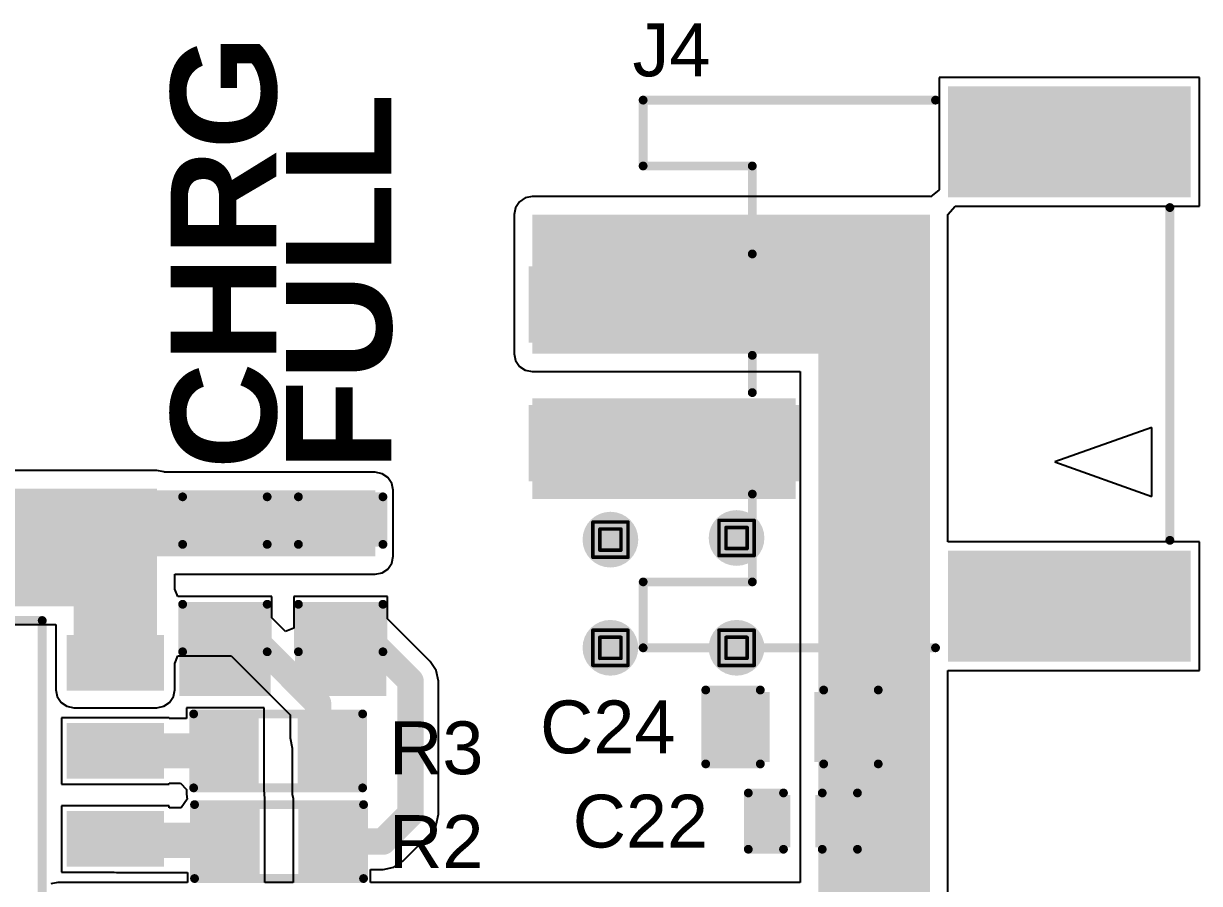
# Model space of a CAD drawing. Header units: inches. Extents: x -6 to 198, y 0 to 119.
# Drawn here: x 38.29 to 55.26, y 41.1 to 53.51 of the extents above; entities that cross this region are included whole.
import ezdxf

# ---------------------------------------------------------------- set-up
doc = ezdxf.new("R2010")
doc.units = ezdxf.units.IN
for name, color, linetype in [('Bottom Layer', 5, 'Continuous'), ('Bottom Solder', 6, 'Continuous'), ('Drill Drawing', 1, 'Continuous'), ('Top Layer', 1, 'Continuous'), ('Top Overlay', 2, 'Continuous'), ('Top Paste', 8, 'Continuous'), ('Top Solder', 216, 'Continuous'), ('Via Holes', 16, 'Continuous')]:
    doc.layers.add(name, color=color, linetype=linetype)
doc.styles.add('Arial', font='', dxfattribs={"height": 0.2})
doc.styles.add('Arial_Bold', font='', dxfattribs={"height": 0.2})
doc.styles.get('Arial').set_extended_font_data('Arial')
doc.styles.get('Arial_Bold').set_extended_font_data('Arial', bold=True)

# ---------------------------------------------------------------- blocks, each defined once
blk = doc.blocks.new('R___0603_1')
at = {"layer": 'Top Layer'}
for points in [[(-0.381, 0.4445), (-0.381, -0.4445), (-1.143, -0.4445), (-1.143, 0.4445)], [(1.143, 0.4445), (1.143, -0.4445), (0.381, -0.4445), (0.381, 0.4445)]]:
    blk.add_hatch(color=1, dxfattribs=at).paths.add_polyline_path(points)
at = {"layer": 'Top Paste'}
for points in [[(-0.381, 0.4445), (-0.381, -0.4445), (-1.143, -0.4445), (-1.143, 0.4445)], [(1.143, 0.4445), (1.143, -0.4445), (0.381, -0.4445), (0.381, 0.4445)]]:
    blk.add_hatch(color=8, dxfattribs=at).paths.add_polyline_path(points)
at = {"layer": 'Top Solder'}
for points in [[(-0.2794, 0.5461), (-0.2794, -0.5461), (-1.2446, -0.5461), (-1.2446, 0.5461)], [(1.2446, 0.5461), (1.2446, -0.5461), (0.2794, -0.5461), (0.2794, 0.5461)]]:
    blk.add_hatch(color=216, dxfattribs=at).paths.add_polyline_path(points)
at = {"layer": 'Top Overlay'}
for points in [[(-1.2192, 0.5334, 0.127, 0.127, 0), (-1.2192, -0.5334, 0.127, 0.127, 0)], [(1.2192, 0.5334, 0.127, 0.127, 0), (-1.2192, 0.5334, 0.127, 0.127, 0)], [(1.2192, 0.5334, 0.127, 0.127, 0), (1.2192, -0.5334, 0.127, 0.127, 0)], [(1.2192, -0.5334, 0.127, 0.127, 0), (-1.2192, -0.5334, 0.127, 0.127, 0)]]:
    blk.add_lwpolyline(points, format="xyseb", dxfattribs=at)
for points in [[(-1.25095, 0.5334, 0.0635, 0.0635, 1), (-1.18745, 0.5334, 0.0635, 0.0635, 1)], [(-1.25095, 0.5334, 0.0635, 0.0635, 1), (-1.18745, 0.5334, 0.0635, 0.0635, 1)], [(1.18745, 0.5334, 0.0635, 0.0635, 1), (1.25095, 0.5334, 0.0635, 0.0635, 1)], [(1.18745, 0.5334, 0.0635, 0.0635, 1), (1.25095, 0.5334, 0.0635, 0.0635, 1)], [(-1.25095, -0.5334, 0.0635, 0.0635, 1), (-1.18745, -0.5334, 0.0635, 0.0635, 1)], [(-1.25095, -0.5334, 0.0635, 0.0635, 1), (-1.18745, -0.5334, 0.0635, 0.0635, 1)], [(1.18745, -0.5334, 0.0635, 0.0635, 1), (1.25095, -0.5334, 0.0635, 0.0635, 1)], [(1.18745, -0.5334, 0.0635, 0.0635, 1), (1.25095, -0.5334, 0.0635, 0.0635, 1)]]:
    blk.add_lwpolyline(points, format="xyseb", close=True, dxfattribs=at)
blk = doc.blocks.new('R___0603_2')
at = {"layer": 'Top Layer'}
for points in [[(-0.381, 0.4445), (-0.381, -0.4445), (-1.143, -0.4445), (-1.143, 0.4445)], [(1.143, 0.4445), (1.143, -0.4445), (0.381, -0.4445), (0.381, 0.4445)]]:
    blk.add_hatch(color=1, dxfattribs=at).paths.add_polyline_path(points)
at = {"layer": 'Top Paste'}
for points in [[(-0.381, 0.4445), (-0.381, -0.4445), (-1.143, -0.4445), (-1.143, 0.4445)], [(1.143, 0.4445), (1.143, -0.4445), (0.381, -0.4445), (0.381, 0.4445)]]:
    blk.add_hatch(color=8, dxfattribs=at).paths.add_polyline_path(points)
at = {"layer": 'Top Solder'}
for points in [[(-0.2794, 0.5461), (-0.2794, -0.5461), (-1.2446, -0.5461), (-1.2446, 0.5461)], [(1.2446, 0.5461), (1.2446, -0.5461), (0.2794, -0.5461), (0.2794, 0.5461)]]:
    blk.add_hatch(color=216, dxfattribs=at).paths.add_polyline_path(points)
at = {"layer": 'Top Overlay'}
for points in [[(-1.2192, 0.5334, 0.127, 0.127, 0), (-1.2192, -0.5334, 0.127, 0.127, 0)], [(1.2192, 0.5334, 0.127, 0.127, 0), (-1.2192, 0.5334, 0.127, 0.127, 0)], [(1.2192, 0.5334, 0.127, 0.127, 0), (1.2192, -0.5334, 0.127, 0.127, 0)], [(1.2192, -0.5334, 0.127, 0.127, 0), (-1.2192, -0.5334, 0.127, 0.127, 0)]]:
    blk.add_lwpolyline(points, format="xyseb", dxfattribs=at)
for points in [[(-1.25095, 0.5334, 0.0635, 0.0635, 1), (-1.18745, 0.5334, 0.0635, 0.0635, 1)], [(-1.25095, 0.5334, 0.0635, 0.0635, 1), (-1.18745, 0.5334, 0.0635, 0.0635, 1)], [(1.18745, 0.5334, 0.0635, 0.0635, 1), (1.25095, 0.5334, 0.0635, 0.0635, 1)], [(1.18745, 0.5334, 0.0635, 0.0635, 1), (1.25095, 0.5334, 0.0635, 0.0635, 1)], [(-1.25095, -0.5334, 0.0635, 0.0635, 1), (-1.18745, -0.5334, 0.0635, 0.0635, 1)], [(-1.25095, -0.5334, 0.0635, 0.0635, 1), (-1.18745, -0.5334, 0.0635, 0.0635, 1)], [(1.18745, -0.5334, 0.0635, 0.0635, 1), (1.25095, -0.5334, 0.0635, 0.0635, 1)], [(1.18745, -0.5334, 0.0635, 0.0635, 1), (1.25095, -0.5334, 0.0635, 0.0635, 1)]]:
    blk.add_lwpolyline(points, format="xyseb", close=True, dxfattribs=at)
blk = doc.blocks.new('C___0603_19')
at = {"layer": 'Top Layer'}
for points in [[(-0.381, 0.445), (-0.381, -0.445), (-1.143, -0.445), (-1.143, 0.445)], [(1.143, 0.445), (1.143, -0.445), (0.381, -0.445), (0.381, 0.445)]]:
    blk.add_hatch(color=1, dxfattribs=at).paths.add_polyline_path(points)
at = {"layer": 'Top Paste'}
for points in [[(-0.381, 0.445), (-0.381, -0.445), (-1.143, -0.445), (-1.143, 0.445)], [(1.143, 0.445), (1.143, -0.445), (0.381, -0.445), (0.381, 0.445)]]:
    blk.add_hatch(color=8, dxfattribs=at).paths.add_polyline_path(points)
at = {"layer": 'Top Solder'}
for points in [[(-0.321, 0.504), (-0.321, -0.504), (-1.203, -0.504), (-1.203, 0.504)], [(1.203, 0.504), (1.203, -0.504), (0.321, -0.504), (0.321, 0.504)]]:
    blk.add_hatch(color=216, dxfattribs=at).paths.add_polyline_path(points)
at = {"layer": 'Top Overlay'}
for points in [[(-1.245, 0.533, 0.127, 0.127, 0), (-0.457, 0.533, 0.127, 0.127, 0)], [(-1.245, -0.533, 0.127, 0.127, 0), (-1.245, 0.533, 0.127, 0.127, 0)], [(0.457, 0.533, 0.127, 0.127, 0), (1.245, 0.533, 0.127, 0.127, 0)], [(1.245, -0.533, 0.127, 0.127, 0), (1.245, 0.533, 0.127, 0.127, 0)], [(-1.245, -0.533, 0.127, 0.127, 0), (-0.457, -0.533, 0.127, 0.127, 0)], [(0.457, -0.533, 0.127, 0.127, 0), (1.245, -0.533, 0.127, 0.127, 0)]]:
    blk.add_lwpolyline(points, format="xyseb", dxfattribs=at)
for points in [[(-1.276, 0.533, 0.0635, 0.0635, 1), (-1.213, 0.533, 0.0635, 0.0635, 1)], [(-1.276, 0.533, 0.0635, 0.0635, 1), (-1.213, 0.533, 0.0635, 0.0635, 1)], [(-0.489, 0.533, 0.0635, 0.0635, 1), (-0.425, 0.533, 0.0635, 0.0635, 1)], [(0.425, 0.533, 0.0635, 0.0635, 1), (0.489, 0.533, 0.0635, 0.0635, 1)], [(1.213, 0.533, 0.0635, 0.0635, 1), (1.276, 0.533, 0.0635, 0.0635, 1)], [(1.213, 0.533, 0.0635, 0.0635, 1), (1.276, 0.533, 0.0635, 0.0635, 1)], [(-1.276, -0.533, 0.0635, 0.0635, 1), (-1.213, -0.533, 0.0635, 0.0635, 1)], [(-1.276, -0.533, 0.0635, 0.0635, 1), (-1.213, -0.533, 0.0635, 0.0635, 1)], [(-0.489, -0.533, 0.0635, 0.0635, 1), (-0.425, -0.533, 0.0635, 0.0635, 1)], [(0.425, -0.533, 0.0635, 0.0635, 1), (0.489, -0.533, 0.0635, 0.0635, 1)], [(1.213, -0.533, 0.0635, 0.0635, 1), (1.276, -0.533, 0.0635, 0.0635, 1)], [(1.213, -0.533, 0.0635, 0.0635, 1), (1.276, -0.533, 0.0635, 0.0635, 1)]]:
    blk.add_lwpolyline(points, format="xyseb", close=True, dxfattribs=at)
blk = doc.blocks.new('ESOP_8_32')
at = {"layer": 'Top Layer'}
for points in [[(-3.509, 2.205), (-2.309, 2.205), (-2.309, 1.605), (-3.509, 1.605)], [(2.309, 2.205), (3.509, 2.205), (3.509, 1.605), (2.309, 1.605)], [(-1.2, 1.65), (1.2, 1.65), (1.2, -1.65), (-1.2, -1.65)], [(-3.509, 0.935), (-2.309, 0.935), (-2.309, 0.335), (-3.509, 0.335)], [(2.309, 0.935), (3.509, 0.935), (3.509, 0.335), (2.309, 0.335)], [(-3.509, -0.335), (-2.309, -0.335), (-2.309, -0.935), (-3.509, -0.935)], [(2.309, -0.335), (3.509, -0.335), (3.509, -0.935), (2.309, -0.935)], [(-3.509, -1.605), (-2.309, -1.605), (-2.309, -2.205), (-3.509, -2.205)], [(2.309, -1.605), (3.509, -1.605), (3.509, -2.205), (2.309, -2.205)]]:
    blk.add_hatch(color=1, dxfattribs=at).paths.add_polyline_path(points)
at = {"layer": 'Top Paste'}
for points in [[(-3.509, 2.205), (-2.309, 2.205), (-2.309, 1.605), (-3.509, 1.605)], [(2.309, 2.205), (3.509, 2.205), (3.509, 1.605), (2.309, 1.605)], [(-1.2, 1.65), (1.2, 1.65), (1.2, -1.65), (-1.2, -1.65)], [(-3.509, 0.935), (-2.309, 0.935), (-2.309, 0.335), (-3.509, 0.335)], [(2.309, 0.935), (3.509, 0.935), (3.509, 0.335), (2.309, 0.335)], [(-3.509, -0.335), (-2.309, -0.335), (-2.309, -0.935), (-3.509, -0.935)], [(2.309, -0.335), (3.509, -0.335), (3.509, -0.935), (2.309, -0.935)], [(-3.509, -1.605), (-2.309, -1.605), (-2.309, -2.205), (-3.509, -2.205)], [(2.309, -1.605), (3.509, -1.605), (3.509, -2.205), (2.309, -2.205)]]:
    blk.add_hatch(color=8, dxfattribs=at).paths.add_polyline_path(points)
at = {"layer": 'Top Solder'}
for points in [[(-3.61, 2.307), (-2.207, 2.307), (-2.207, 1.503), (-3.61, 1.503)], [(2.207, 2.307), (3.61, 2.307), (3.61, 1.503), (2.207, 1.503)], [(-1.302, 1.752), (1.302, 1.752), (1.302, -1.752), (-1.302, -1.752)], [(-3.61, 1.037), (-2.207, 1.037), (-2.207, 0.233), (-3.61, 0.233)], [(2.207, 1.037), (3.61, 1.037), (3.61, 0.233), (2.207, 0.233)], [(-3.61, -0.233), (-2.207, -0.233), (-2.207, -1.037), (-3.61, -1.037)], [(2.207, -0.233), (3.61, -0.233), (3.61, -1.037), (2.207, -1.037)], [(-3.61, -1.503), (-2.207, -1.503), (-2.207, -2.307), (-3.61, -2.307)], [(2.207, -1.503), (3.61, -1.503), (3.61, -2.307), (2.207, -2.307)]]:
    blk.add_hatch(color=216, dxfattribs=at).paths.add_polyline_path(points)
at = {"layer": 'Top Overlay'}
for points in [[(-1.905, -2.515, 0.127, 0.127, 0), (-1.905, 2.515, 0.127, 0.127, 0)], [(-1.905, 2.515, 0.127, 0.127, 0), (1.854, 2.515, 0.127, 0.127, 0)], [(1.854, -2.515, 0.127, 0.127, 0), (1.854, 2.515, 0.127, 0.127, 0)], [(-3.877, 1.795, 0.3, 0.3, 0), (-3.877, 2.049, 0.3, 0.3, 0)], [(-3.877, 2.049, 0.3, 0.3, 0), (-3.75, 1.922, 0.3, 0.3, 0)], [(-3.877, 1.795, 0.3, 0.3, 0), (-3.75, 1.922, 0.3, 0.3, 0)], [(-1.905, -2.515, 0.127, 0.127, 0), (1.854, -2.515, 0.127, 0.127, 0)]]:
    blk.add_lwpolyline(points, format="xyseb", dxfattribs=at)
for points in [[(-1.937, 2.515, 0.0635, 0.0635, 1), (-1.873, 2.515, 0.0635, 0.0635, 1)], [(-1.937, 2.515, 0.0635, 0.0635, 1), (-1.873, 2.515, 0.0635, 0.0635, 1)], [(1.822, 2.515, 0.0635, 0.0635, 1), (1.886, 2.515, 0.0635, 0.0635, 1)], [(1.822, 2.515, 0.0635, 0.0635, 1), (1.886, 2.515, 0.0635, 0.0635, 1)], [(-3.952, 2.049, 0.15, 0.15, 1), (-3.802, 2.049, 0.15, 0.15, 1)], [(-3.952, 2.049, 0.15, 0.15, 1), (-3.802, 2.049, 0.15, 0.15, 1)], [(-3.825, 1.922, 0.15, 0.15, 1), (-3.675, 1.922, 0.15, 0.15, 1)], [(-3.825, 1.922, 0.15, 0.15, 1), (-3.675, 1.922, 0.15, 0.15, 1)], [(-3.952, 1.795, 0.15, 0.15, 1), (-3.802, 1.795, 0.15, 0.15, 1)], [(-3.952, 1.795, 0.15, 0.15, 1), (-3.802, 1.795, 0.15, 0.15, 1)], [(-1.937, -2.515, 0.0635, 0.0635, 1), (-1.873, -2.515, 0.0635, 0.0635, 1)], [(-1.937, -2.515, 0.0635, 0.0635, 1), (-1.873, -2.515, 0.0635, 0.0635, 1)], [(1.822, -2.515, 0.0635, 0.0635, 1), (1.886, -2.515, 0.0635, 0.0635, 1)], [(1.822, -2.515, 0.0635, 0.0635, 1), (1.886, -2.515, 0.0635, 0.0635, 1)]]:
    blk.add_lwpolyline(points, format="xyseb", close=True, dxfattribs=at)
blk = doc.blocks.new('LED_0603_77')
at = {"layer": 'Top Layer'}
for points in [[(-1, 0.5), (-0.5, 0.5), (-0.5, -0.5), (-1, -0.5)], [(0.5, 0.5), (1, 0.5), (1, -0.5), (0.5, -0.5)]]:
    blk.add_hatch(color=1, dxfattribs=at).paths.add_polyline_path(points)
at = {"layer": 'Top Overlay'}
blk.add_hatch(color=2, dxfattribs=at).paths.add_polyline_path([(1.118, -0.66), (1.753, -0.66), (1.753, 0.66), (1.118, 0.66)])
at = {"layer": 'Top Paste'}
for points in [[(-1, 0.5), (-0.5, 0.5), (-0.5, -0.5), (-1, -0.5)], [(0.5, 0.5), (1, 0.5), (1, -0.5), (0.5, -0.5)]]:
    blk.add_hatch(color=8, dxfattribs=at).paths.add_polyline_path(points)
at = {"layer": 'Top Solder'}
for points in [[(-1.102, 0.602), (-0.398, 0.602), (-0.398, -0.602), (-1.102, -0.602)], [(0.398, 0.602), (1.102, 0.602), (1.102, -0.602), (0.398, -0.602)]]:
    blk.add_hatch(color=216, dxfattribs=at).paths.add_polyline_path(points)
at = {"layer": 'Top Overlay'}
for points in [[(-1.118, -0.61, 0.127, 0.127, 0), (-1.118, 0.61, 0.127, 0.127, 0)], [(-0.432, 0.61, 0.127, 0.127, 0), (-1.118, 0.61, 0.127, 0.127, 0)], [(1.118, 0.61, 0.127, 0.127, 0), (0.432, 0.61, 0.127, 0.127, 0)], [(1.118, -0.61, 0.127, 0.127, 0), (1.118, 0.61, 0.127, 0.127, 0)], [(-0.432, -0.61, 0.127, 0.127, 0), (-1.118, -0.61, 0.127, 0.127, 0)], [(1.118, -0.61, 0.127, 0.127, 0), (0.432, -0.61, 0.127, 0.127, 0)]]:
    blk.add_lwpolyline(points, format="xyseb", dxfattribs=at)
for points in [[(-1.149, 0.61, 0.0635, 0.0635, 1), (-1.086, 0.61, 0.0635, 0.0635, 1)], [(-1.149, 0.61, 0.0635, 0.0635, 1), (-1.086, 0.61, 0.0635, 0.0635, 1)], [(-0.464, 0.61, 0.0635, 0.0635, 1), (-0.4, 0.61, 0.0635, 0.0635, 1)], [(0.4, 0.61, 0.0635, 0.0635, 1), (0.464, 0.61, 0.0635, 0.0635, 1)], [(1.086, 0.61, 0.0635, 0.0635, 1), (1.149, 0.61, 0.0635, 0.0635, 1)], [(1.086, 0.61, 0.0635, 0.0635, 1), (1.149, 0.61, 0.0635, 0.0635, 1)], [(-1.149, -0.61, 0.0635, 0.0635, 1), (-1.086, -0.61, 0.0635, 0.0635, 1)], [(-1.149, -0.61, 0.0635, 0.0635, 1), (-1.086, -0.61, 0.0635, 0.0635, 1)], [(-0.464, -0.61, 0.0635, 0.0635, 1), (-0.4, -0.61, 0.0635, 0.0635, 1)], [(0.4, -0.61, 0.0635, 0.0635, 1), (0.464, -0.61, 0.0635, 0.0635, 1)], [(1.086, -0.61, 0.0635, 0.0635, 1), (1.149, -0.61, 0.0635, 0.0635, 1)], [(1.086, -0.61, 0.0635, 0.0635, 1), (1.149, -0.61, 0.0635, 0.0635, 1)]]:
    blk.add_lwpolyline(points, format="xyseb", close=True, dxfattribs=at)
blk = doc.blocks.new('LED_0603_78')
at = {"layer": 'Top Layer'}
for points in [[(-1, 0.5), (-0.5, 0.5), (-0.5, -0.5), (-1, -0.5)], [(0.5, 0.5), (1, 0.5), (1, -0.5), (0.5, -0.5)]]:
    blk.add_hatch(color=1, dxfattribs=at).paths.add_polyline_path(points)
at = {"layer": 'Top Overlay'}
blk.add_hatch(color=2, dxfattribs=at).paths.add_polyline_path([(1.118, -0.66), (1.753, -0.66), (1.753, 0.66), (1.118, 0.66)])
at = {"layer": 'Top Paste'}
for points in [[(-1, 0.5), (-0.5, 0.5), (-0.5, -0.5), (-1, -0.5)], [(0.5, 0.5), (1, 0.5), (1, -0.5), (0.5, -0.5)]]:
    blk.add_hatch(color=8, dxfattribs=at).paths.add_polyline_path(points)
at = {"layer": 'Top Solder'}
for points in [[(-1.102, 0.602), (-0.398, 0.602), (-0.398, -0.602), (-1.102, -0.602)], [(0.398, 0.602), (1.102, 0.602), (1.102, -0.602), (0.398, -0.602)]]:
    blk.add_hatch(color=216, dxfattribs=at).paths.add_polyline_path(points)
at = {"layer": 'Top Overlay'}
for points in [[(-1.118, -0.61, 0.127, 0.127, 0), (-1.118, 0.61, 0.127, 0.127, 0)], [(-0.432, 0.61, 0.127, 0.127, 0), (-1.118, 0.61, 0.127, 0.127, 0)], [(1.118, 0.61, 0.127, 0.127, 0), (0.432, 0.61, 0.127, 0.127, 0)], [(1.118, -0.61, 0.127, 0.127, 0), (1.118, 0.61, 0.127, 0.127, 0)], [(-0.432, -0.61, 0.127, 0.127, 0), (-1.118, -0.61, 0.127, 0.127, 0)], [(1.118, -0.61, 0.127, 0.127, 0), (0.432, -0.61, 0.127, 0.127, 0)]]:
    blk.add_lwpolyline(points, format="xyseb", dxfattribs=at)
for points in [[(-1.149, 0.61, 0.0635, 0.0635, 1), (-1.086, 0.61, 0.0635, 0.0635, 1)], [(-1.149, 0.61, 0.0635, 0.0635, 1), (-1.086, 0.61, 0.0635, 0.0635, 1)], [(-0.464, 0.61, 0.0635, 0.0635, 1), (-0.4, 0.61, 0.0635, 0.0635, 1)], [(0.4, 0.61, 0.0635, 0.0635, 1), (0.464, 0.61, 0.0635, 0.0635, 1)], [(1.086, 0.61, 0.0635, 0.0635, 1), (1.149, 0.61, 0.0635, 0.0635, 1)], [(1.086, 0.61, 0.0635, 0.0635, 1), (1.149, 0.61, 0.0635, 0.0635, 1)], [(-1.149, -0.61, 0.0635, 0.0635, 1), (-1.086, -0.61, 0.0635, 0.0635, 1)], [(-1.149, -0.61, 0.0635, 0.0635, 1), (-1.086, -0.61, 0.0635, 0.0635, 1)], [(-0.464, -0.61, 0.0635, 0.0635, 1), (-0.4, -0.61, 0.0635, 0.0635, 1)], [(0.4, -0.61, 0.0635, 0.0635, 1), (0.464, -0.61, 0.0635, 0.0635, 1)], [(1.086, -0.61, 0.0635, 0.0635, 1), (1.149, -0.61, 0.0635, 0.0635, 1)], [(1.086, -0.61, 0.0635, 0.0635, 1), (1.149, -0.61, 0.0635, 0.0635, 1)]]:
    blk.add_lwpolyline(points, format="xyseb", close=True, dxfattribs=at)
blk = doc.blocks.new('S2B_PH_SM4_TB_LF__SN__82')
at = {"layer": 'Top Layer'}
for points in [[(-1.5, 4.825), (-0.5, 4.825), (-0.5, 1.025), (-1.5, 1.025)], [(0.5, 4.825), (1.5, 4.825), (1.5, 1.025), (0.5, 1.025)], [(-4.1, -1.225), (-2.6, -1.225), (-2.6, -4.625), (-4.1, -4.625)], [(2.6, -1.225), (4.1, -1.225), (4.1, -4.625), (2.6, -4.625)]]:
    blk.add_hatch(color=1, dxfattribs=at).paths.add_polyline_path(points)
at = {"layer": 'Top Paste'}
for points in [[(-1.5, 4.825), (-0.5, 4.825), (-0.5, 1.025), (-1.5, 1.025)], [(0.5, 4.825), (1.5, 4.825), (1.5, 1.025), (0.5, 1.025)], [(-4.1, -1.225), (-2.6, -1.225), (-2.6, -4.625), (-4.1, -4.625)], [(2.6, -1.225), (4.1, -1.225), (4.1, -4.625), (2.6, -4.625)]]:
    blk.add_hatch(color=8, dxfattribs=at).paths.add_polyline_path(points)
at = {"layer": 'Top Solder'}
for points in [[(-1.551, 4.876), (-0.449, 4.876), (-0.449, 0.974), (-1.551, 0.974)], [(0.449, 4.876), (1.551, 4.876), (1.551, 0.974), (0.449, 0.974)], [(-4.151, -1.174), (-2.549, -1.174), (-2.549, -4.676), (-4.151, -4.676)], [(2.549, -1.174), (4.151, -1.174), (4.151, -4.676), (2.549, -4.676)]]:
    blk.add_hatch(color=216, dxfattribs=at).paths.add_polyline_path(points)
at = {"layer": 'Top Overlay'}
for p, q in [((-1.27, -2.715), (-1.77, -4.115)), ((-0.77, -4.115), (-1.27, -2.715)), ((-1.77, -4.115), (-0.77, -4.115))]:
    blk.add_line(p, q, dxfattribs=at)
for points in [[(-3.95, 3.225, 0.127, 0.127, 0), (-3.95, -0.994, 0.127, 0.127, 0)], [(-3.95, 3.224, 0.127, 0.127, 0), (-3, 3.224, 0.127, 0.127, 0)], [(-3, 3.224, 0.127, 0.127, 0), (-3, 1.649, 0.127, 0.127, 0)], [(3, 3.225, 0.127, 0.127, 0), (3, 1.65, 0.127, 0.127, 0)], [(3, 3.225, 0.127, 0.127, 0), (3.95, 3.225, 0.127, 0.127, 0)], [(3.95, 3.225, 0.127, 0.127, 0), (3.95, -0.994, 0.127, 0.127, 0)], [(-3, 1.649, 0.127, 0.127, 0), (-1.732, 1.649, 0.127, 0.127, 0)], [(-0.269, 1.65, 0.127, 0.127, 0), (0.269, 1.65, 0.127, 0.127, 0)], [(1.731, 1.65, 0.127, 0.127, 0), (3, 1.65, 0.127, 0.127, 0)], [(-2.4, -4.375, 0.127, 0.127, 0), (2.4, -4.375, 0.127, 0.127, 0)]]:
    blk.add_lwpolyline(points, format="xyseb", dxfattribs=at)
for points in [[(-3.982, 3.225, 0.0635, 0.0635, 1), (-3.918, 3.225, 0.0635, 0.0635, 1)], [(-3.981, 3.224, 0.0635, 0.0635, 1), (-3.918, 3.224, 0.0635, 0.0635, 1)], [(-3.031, 3.224, 0.0635, 0.0635, 1), (-2.968, 3.224, 0.0635, 0.0635, 1)], [(-3.031, 3.224, 0.0635, 0.0635, 1), (-2.968, 3.224, 0.0635, 0.0635, 1)], [(2.968, 3.225, 0.0635, 0.0635, 1), (3.032, 3.225, 0.0635, 0.0635, 1)], [(2.968, 3.225, 0.0635, 0.0635, 1), (3.032, 3.225, 0.0635, 0.0635, 1)], [(3.918, 3.225, 0.0635, 0.0635, 1), (3.982, 3.225, 0.0635, 0.0635, 1)], [(3.918, 3.225, 0.0635, 0.0635, 1), (3.982, 3.225, 0.0635, 0.0635, 1)], [(-3.031, 1.649, 0.0635, 0.0635, 1), (-2.968, 1.649, 0.0635, 0.0635, 1)], [(-3.031, 1.649, 0.0635, 0.0635, 1), (-2.968, 1.649, 0.0635, 0.0635, 1)], [(-1.764, 1.649, 0.0635, 0.0635, 1), (-1.701, 1.649, 0.0635, 0.0635, 1)], [(-0.301, 1.65, 0.0635, 0.0635, 1), (-0.237, 1.65, 0.0635, 0.0635, 1)], [(0.237, 1.65, 0.0635, 0.0635, 1), (0.301, 1.65, 0.0635, 0.0635, 1)], [(1.699, 1.65, 0.0635, 0.0635, 1), (1.763, 1.65, 0.0635, 0.0635, 1)], [(2.968, 1.65, 0.0635, 0.0635, 1), (3.032, 1.65, 0.0635, 0.0635, 1)], [(2.968, 1.65, 0.0635, 0.0635, 1), (3.032, 1.65, 0.0635, 0.0635, 1)], [(-3.982, -0.994, 0.0635, 0.0635, 1), (-3.918, -0.994, 0.0635, 0.0635, 1)], [(3.918, -0.994, 0.0635, 0.0635, 1), (3.982, -0.994, 0.0635, 0.0635, 1)], [(-2.432, -4.375, 0.0635, 0.0635, 1), (-2.368, -4.375, 0.0635, 0.0635, 1)], [(2.368, -4.375, 0.0635, 0.0635, 1), (2.432, -4.375, 0.0635, 0.0635, 1)]]:
    blk.add_lwpolyline(points, format="xyseb", close=True, dxfattribs=at)
blk = doc.blocks.new('C___0402_108')
at = {"layer": 'Top Layer'}
for points in [[(-0.699, -0.318), (-0.699, 0.318), (-0.241, 0.318), (-0.241, -0.318)], [(0.241, -0.318), (0.241, 0.318), (0.699, 0.318), (0.699, -0.318)]]:
    blk.add_hatch(color=1, dxfattribs=at).paths.add_polyline_path(points)
at = {"layer": 'Top Paste'}
for points in [[(-0.699, -0.318), (-0.699, 0.318), (-0.241, 0.318), (-0.241, -0.318)], [(0.241, -0.318), (0.241, 0.318), (0.699, 0.318), (0.699, -0.318)]]:
    blk.add_hatch(color=8, dxfattribs=at).paths.add_polyline_path(points)
at = {"layer": 'Top Solder'}
for points in [[(-0.758, -0.377), (-0.758, 0.377), (-0.181, 0.377), (-0.181, -0.377)], [(0.181, -0.377), (0.181, 0.377), (0.758, 0.377), (0.758, -0.377)]]:
    blk.add_hatch(color=216, dxfattribs=at).paths.add_polyline_path(points)
at = {"layer": 'Top Overlay'}
for points in [[(-0.787, 0.406, 0.127, 0.127, 0), (-0.279, 0.406, 0.127, 0.127, 0)], [(-0.787, -0.406, 0.127, 0.127, 0), (-0.787, 0.406, 0.127, 0.127, 0)], [(0.279, 0.406, 0.127, 0.127, 0), (0.787, 0.406, 0.127, 0.127, 0)], [(0.787, -0.406, 0.127, 0.127, 0), (0.787, 0.406, 0.127, 0.127, 0)], [(-0.787, -0.406, 0.127, 0.127, 0), (-0.279, -0.406, 0.127, 0.127, 0)], [(0.279, -0.406, 0.127, 0.127, 0), (0.787, -0.406, 0.127, 0.127, 0)]]:
    blk.add_lwpolyline(points, format="xyseb", dxfattribs=at)
for points in [[(-0.819, 0.406, 0.0635, 0.0635, 1), (-0.756, 0.406, 0.0635, 0.0635, 1)], [(-0.819, 0.406, 0.0635, 0.0635, 1), (-0.756, 0.406, 0.0635, 0.0635, 1)], [(-0.311, 0.406, 0.0635, 0.0635, 1), (-0.248, 0.406, 0.0635, 0.0635, 1)], [(0.248, 0.406, 0.0635, 0.0635, 1), (0.311, 0.406, 0.0635, 0.0635, 1)], [(0.756, 0.406, 0.0635, 0.0635, 1), (0.819, 0.406, 0.0635, 0.0635, 1)], [(0.756, 0.406, 0.0635, 0.0635, 1), (0.819, 0.406, 0.0635, 0.0635, 1)], [(-0.819, -0.406, 0.0635, 0.0635, 1), (-0.756, -0.406, 0.0635, 0.0635, 1)], [(-0.819, -0.406, 0.0635, 0.0635, 1), (-0.756, -0.406, 0.0635, 0.0635, 1)], [(-0.311, -0.406, 0.0635, 0.0635, 1), (-0.248, -0.406, 0.0635, 0.0635, 1)], [(0.248, -0.406, 0.0635, 0.0635, 1), (0.311, -0.406, 0.0635, 0.0635, 1)], [(0.756, -0.406, 0.0635, 0.0635, 1), (0.819, -0.406, 0.0635, 0.0635, 1)], [(0.756, -0.406, 0.0635, 0.0635, 1), (0.819, -0.406, 0.0635, 0.0635, 1)]]:
    blk.add_lwpolyline(points, format="xyseb", close=True, dxfattribs=at)

msp = doc.modelspace()

# ---------------------------------------------------------------- hatches: boundary and pattern name
at = {"layer": 'Bottom Layer'}
h = msp.add_hatch(color=5, dxfattribs=at)
edge = h.paths.add_edge_path()
edge.add_arc((46.761, 46.062), 0.3, 0, 360)
h = msp.add_hatch(color=5, dxfattribs=at)
edge = h.paths.add_edge_path()
edge.add_arc((48.581, 46.086), 0.3, 0, 360)
h = msp.add_hatch(color=5, dxfattribs=at)
edge = h.paths.add_edge_path()
edge.add_arc((46.761, 44.502), 0.3, 0, 360)
h = msp.add_hatch(color=5, dxfattribs=at)
edge = h.paths.add_edge_path()
edge.add_arc((48.581, 44.502), 0.3, 0, 360)
at = {"layer": 'Bottom Solder'}
h = msp.add_hatch(color=6, dxfattribs=at)
edge = h.paths.add_edge_path()
edge.add_arc((46.761, 46.062), 0.402, 0, 360)
h = msp.add_hatch(color=6, dxfattribs=at)
edge = h.paths.add_edge_path()
edge.add_arc((48.581, 46.086), 0.402, 0, 360)
h = msp.add_hatch(color=6, dxfattribs=at)
edge = h.paths.add_edge_path()
edge.add_arc((46.761, 44.502), 0.402, 0, 360)
h = msp.add_hatch(color=6, dxfattribs=at)
edge = h.paths.add_edge_path()
edge.add_arc((48.581, 44.502), 0.402, 0, 360)
at = {"layer": 'Top Layer'}
for points in [[(45.633, 48.744), (51.371, 48.744), (51.371, 50.751), (45.633, 50.751)], [(49.759, 38.557), (51.371, 38.557), (51.371, 50.751), (49.759, 50.751)], [(45.633, 46.648), (49.433, 46.648), (49.433, 48.102), (45.633, 48.102)], [(30.361, 45.098), (40.218, 45.098), (40.218, 46.799), (30.361, 46.799)], [(39.018, 45.822), (43.369, 45.822), (43.369, 46.774), (39.018, 46.774)], [(39.018, 43.897), (40.218, 43.897), (40.218, 46.774), (39.018, 46.774)]]:
    msp.add_hatch(color=1, dxfattribs=at).paths.add_polyline_path(points)
h = msp.add_hatch(color=1, dxfattribs=at)
edge = h.paths.add_edge_path()
edge.add_arc((46.761, 46.062), 0.3, 0, 360)
h = msp.add_hatch(color=1, dxfattribs=at)
edge = h.paths.add_edge_path()
edge.add_arc((48.581, 46.086), 0.3, 0, 360)
h = msp.add_hatch(color=1, dxfattribs=at)
edge = h.paths.add_edge_path()
edge.add_arc((46.761, 44.502), 0.3, 0, 360)
h = msp.add_hatch(color=1, dxfattribs=at)
edge = h.paths.add_edge_path()
edge.add_arc((48.581, 44.502), 0.3, 0, 360)
at = {"layer": 'Top Solder'}
h = msp.add_hatch(color=216, dxfattribs=at)
edge = h.paths.add_edge_path()
edge.add_arc((46.761, 46.062), 0.402, 0, 360)
h = msp.add_hatch(color=216, dxfattribs=at)
edge = h.paths.add_edge_path()
edge.add_arc((48.581, 46.086), 0.402, 0, 360)
h = msp.add_hatch(color=216, dxfattribs=at)
edge = h.paths.add_edge_path()
edge.add_arc((46.761, 44.502), 0.402, 0, 360)
h = msp.add_hatch(color=216, dxfattribs=at)
edge = h.paths.add_edge_path()
edge.add_arc((48.581, 44.502), 0.402, 0, 360)
at = {"layer": 'Via Holes'}
h = msp.add_hatch(color=7, dxfattribs=at)
edge = h.paths.add_edge_path()
edge.add_arc((46.761, 46.062), 0.15, 0, 360)
h = msp.add_hatch(color=7, dxfattribs=at)
edge = h.paths.add_edge_path()
edge.add_arc((48.581, 46.086), 0.15, 0, 360)
h = msp.add_hatch(color=7, dxfattribs=at)
edge = h.paths.add_edge_path()
edge.add_arc((46.761, 44.502), 0.15, 0, 360)
h = msp.add_hatch(color=7, dxfattribs=at)
edge = h.paths.add_edge_path()
edge.add_arc((48.581, 44.502), 0.15, 0, 360)

# ---------------------------------------------------------------- linework, layer by layer
at = {"layer": 'Drill Drawing'}
for points in [[(46.507, 46.316, 0.0508, 0.0508, 0), (47.015, 46.316, 0.0508, 0.0508, 0)], [(46.507, 45.808, 0.0508, 0.0508, 0), (46.507, 46.316, 0.0508, 0.0508, 0)], [(47.015, 45.808, 0.0508, 0.0508, 0), (47.015, 46.316, 0.0508, 0.0508, 0)], [(48.327, 46.34, 0.0508, 0.0508, 0), (48.835, 46.34, 0.0508, 0.0508, 0)], [(48.327, 45.832, 0.0508, 0.0508, 0), (48.327, 46.34, 0.0508, 0.0508, 0)], [(48.835, 45.832, 0.0508, 0.0508, 0), (48.835, 46.34, 0.0508, 0.0508, 0)], [(46.609, 46.215, 0.0508, 0.0508, 0), (46.914, 46.215, 0.0508, 0.0508, 0)], [(46.609, 45.91, 0.0508, 0.0508, 0), (46.609, 46.215, 0.0508, 0.0508, 0)], [(46.914, 45.91, 0.0508, 0.0508, 0), (46.914, 46.215, 0.0508, 0.0508, 0)], [(48.429, 46.238, 0.0508, 0.0508, 0), (48.734, 46.238, 0.0508, 0.0508, 0)], [(48.429, 45.933, 0.0508, 0.0508, 0), (48.429, 46.238, 0.0508, 0.0508, 0)], [(48.734, 45.933, 0.0508, 0.0508, 0), (48.734, 46.238, 0.0508, 0.0508, 0)], [(46.507, 45.808, 0.0508, 0.0508, 0), (47.015, 45.808, 0.0508, 0.0508, 0)], [(46.609, 45.91, 0.0508, 0.0508, 0), (46.914, 45.91, 0.0508, 0.0508, 0)], [(48.327, 45.832, 0.0508, 0.0508, 0), (48.835, 45.832, 0.0508, 0.0508, 0)], [(48.429, 45.933, 0.0508, 0.0508, 0), (48.734, 45.933, 0.0508, 0.0508, 0)], [(46.507, 44.756, 0.0508, 0.0508, 0), (47.015, 44.756, 0.0508, 0.0508, 0)], [(46.507, 44.248, 0.0508, 0.0508, 0), (46.507, 44.756, 0.0508, 0.0508, 0)], [(46.609, 44.654, 0.0508, 0.0508, 0), (46.914, 44.654, 0.0508, 0.0508, 0)], [(46.609, 44.349, 0.0508, 0.0508, 0), (46.609, 44.654, 0.0508, 0.0508, 0)], [(46.914, 44.349, 0.0508, 0.0508, 0), (46.914, 44.654, 0.0508, 0.0508, 0)], [(47.015, 44.248, 0.0508, 0.0508, 0), (47.015, 44.756, 0.0508, 0.0508, 0)], [(48.327, 44.756, 0.0508, 0.0508, 0), (48.835, 44.756, 0.0508, 0.0508, 0)], [(48.327, 44.248, 0.0508, 0.0508, 0), (48.327, 44.756, 0.0508, 0.0508, 0)], [(48.429, 44.654, 0.0508, 0.0508, 0), (48.734, 44.654, 0.0508, 0.0508, 0)], [(48.429, 44.349, 0.0508, 0.0508, 0), (48.429, 44.654, 0.0508, 0.0508, 0)], [(48.734, 44.349, 0.0508, 0.0508, 0), (48.734, 44.654, 0.0508, 0.0508, 0)], [(48.835, 44.248, 0.0508, 0.0508, 0), (48.835, 44.756, 0.0508, 0.0508, 0)], [(46.609, 44.349, 0.0508, 0.0508, 0), (46.914, 44.349, 0.0508, 0.0508, 0)], [(48.429, 44.349, 0.0508, 0.0508, 0), (48.734, 44.349, 0.0508, 0.0508, 0)], [(46.507, 44.248, 0.0508, 0.0508, 0), (47.015, 44.248, 0.0508, 0.0508, 0)], [(48.327, 44.248, 0.0508, 0.0508, 0), (48.835, 44.248, 0.0508, 0.0508, 0)]]:
    msp.add_lwpolyline(points, format="xyseb", dxfattribs=at)
for points in [[(46.495, 46.316, 0.0254, 0.0254, 1), (46.52, 46.316, 0.0254, 0.0254, 1)], [(46.495, 46.316, 0.0254, 0.0254, 1), (46.52, 46.316, 0.0254, 0.0254, 1)], [(47.003, 46.316, 0.0254, 0.0254, 1), (47.028, 46.316, 0.0254, 0.0254, 1)], [(47.003, 46.316, 0.0254, 0.0254, 1), (47.028, 46.316, 0.0254, 0.0254, 1)], [(48.314, 46.34, 0.0254, 0.0254, 1), (48.34, 46.34, 0.0254, 0.0254, 1)], [(48.314, 46.34, 0.0254, 0.0254, 1), (48.34, 46.34, 0.0254, 0.0254, 1)], [(48.822, 46.34, 0.0254, 0.0254, 1), (48.848, 46.34, 0.0254, 0.0254, 1)], [(48.822, 46.34, 0.0254, 0.0254, 1), (48.848, 46.34, 0.0254, 0.0254, 1)], [(46.596, 46.215, 0.0254, 0.0254, 1), (46.622, 46.215, 0.0254, 0.0254, 1)], [(46.596, 46.215, 0.0254, 0.0254, 1), (46.622, 46.215, 0.0254, 0.0254, 1)], [(46.901, 46.215, 0.0254, 0.0254, 1), (46.926, 46.215, 0.0254, 0.0254, 1)], [(46.901, 46.215, 0.0254, 0.0254, 1), (46.926, 46.215, 0.0254, 0.0254, 1)], [(48.416, 46.238, 0.0254, 0.0254, 1), (48.441, 46.238, 0.0254, 0.0254, 1)], [(48.416, 46.238, 0.0254, 0.0254, 1), (48.441, 46.238, 0.0254, 0.0254, 1)], [(48.721, 46.238, 0.0254, 0.0254, 1), (48.746, 46.238, 0.0254, 0.0254, 1)], [(48.721, 46.238, 0.0254, 0.0254, 1), (48.746, 46.238, 0.0254, 0.0254, 1)], [(46.495, 45.808, 0.0254, 0.0254, 1), (46.52, 45.808, 0.0254, 0.0254, 1)], [(46.495, 45.808, 0.0254, 0.0254, 1), (46.52, 45.808, 0.0254, 0.0254, 1)], [(46.596, 45.91, 0.0254, 0.0254, 1), (46.622, 45.91, 0.0254, 0.0254, 1)], [(46.596, 45.91, 0.0254, 0.0254, 1), (46.622, 45.91, 0.0254, 0.0254, 1)], [(46.901, 45.91, 0.0254, 0.0254, 1), (46.926, 45.91, 0.0254, 0.0254, 1)], [(46.901, 45.91, 0.0254, 0.0254, 1), (46.926, 45.91, 0.0254, 0.0254, 1)], [(47.003, 45.808, 0.0254, 0.0254, 1), (47.028, 45.808, 0.0254, 0.0254, 1)], [(47.003, 45.808, 0.0254, 0.0254, 1), (47.028, 45.808, 0.0254, 0.0254, 1)], [(48.314, 45.832, 0.0254, 0.0254, 1), (48.34, 45.832, 0.0254, 0.0254, 1)], [(48.314, 45.832, 0.0254, 0.0254, 1), (48.34, 45.832, 0.0254, 0.0254, 1)], [(48.416, 45.933, 0.0254, 0.0254, 1), (48.441, 45.933, 0.0254, 0.0254, 1)], [(48.416, 45.933, 0.0254, 0.0254, 1), (48.441, 45.933, 0.0254, 0.0254, 1)], [(48.721, 45.933, 0.0254, 0.0254, 1), (48.746, 45.933, 0.0254, 0.0254, 1)], [(48.721, 45.933, 0.0254, 0.0254, 1), (48.746, 45.933, 0.0254, 0.0254, 1)], [(48.822, 45.832, 0.0254, 0.0254, 1), (48.848, 45.832, 0.0254, 0.0254, 1)], [(48.822, 45.832, 0.0254, 0.0254, 1), (48.848, 45.832, 0.0254, 0.0254, 1)], [(46.495, 44.756, 0.0254, 0.0254, 1), (46.52, 44.756, 0.0254, 0.0254, 1)], [(46.495, 44.756, 0.0254, 0.0254, 1), (46.52, 44.756, 0.0254, 0.0254, 1)], [(46.596, 44.654, 0.0254, 0.0254, 1), (46.622, 44.654, 0.0254, 0.0254, 1)], [(46.596, 44.654, 0.0254, 0.0254, 1), (46.622, 44.654, 0.0254, 0.0254, 1)], [(46.901, 44.654, 0.0254, 0.0254, 1), (46.926, 44.654, 0.0254, 0.0254, 1)], [(46.901, 44.654, 0.0254, 0.0254, 1), (46.926, 44.654, 0.0254, 0.0254, 1)], [(47.003, 44.756, 0.0254, 0.0254, 1), (47.028, 44.756, 0.0254, 0.0254, 1)], [(47.003, 44.756, 0.0254, 0.0254, 1), (47.028, 44.756, 0.0254, 0.0254, 1)], [(48.314, 44.756, 0.0254, 0.0254, 1), (48.34, 44.756, 0.0254, 0.0254, 1)], [(48.314, 44.756, 0.0254, 0.0254, 1), (48.34, 44.756, 0.0254, 0.0254, 1)], [(48.416, 44.654, 0.0254, 0.0254, 1), (48.441, 44.654, 0.0254, 0.0254, 1)], [(48.416, 44.654, 0.0254, 0.0254, 1), (48.441, 44.654, 0.0254, 0.0254, 1)], [(48.721, 44.654, 0.0254, 0.0254, 1), (48.746, 44.654, 0.0254, 0.0254, 1)], [(48.721, 44.654, 0.0254, 0.0254, 1), (48.746, 44.654, 0.0254, 0.0254, 1)], [(48.822, 44.756, 0.0254, 0.0254, 1), (48.848, 44.756, 0.0254, 0.0254, 1)], [(48.822, 44.756, 0.0254, 0.0254, 1), (48.848, 44.756, 0.0254, 0.0254, 1)], [(46.596, 44.349, 0.0254, 0.0254, 1), (46.622, 44.349, 0.0254, 0.0254, 1)], [(46.596, 44.349, 0.0254, 0.0254, 1), (46.622, 44.349, 0.0254, 0.0254, 1)], [(46.901, 44.349, 0.0254, 0.0254, 1), (46.926, 44.349, 0.0254, 0.0254, 1)], [(46.901, 44.349, 0.0254, 0.0254, 1), (46.926, 44.349, 0.0254, 0.0254, 1)], [(48.416, 44.349, 0.0254, 0.0254, 1), (48.441, 44.349, 0.0254, 0.0254, 1)], [(48.416, 44.349, 0.0254, 0.0254, 1), (48.441, 44.349, 0.0254, 0.0254, 1)], [(48.721, 44.349, 0.0254, 0.0254, 1), (48.746, 44.349, 0.0254, 0.0254, 1)], [(48.721, 44.349, 0.0254, 0.0254, 1), (48.746, 44.349, 0.0254, 0.0254, 1)], [(46.495, 44.248, 0.0254, 0.0254, 1), (46.52, 44.248, 0.0254, 0.0254, 1)], [(46.495, 44.248, 0.0254, 0.0254, 1), (46.52, 44.248, 0.0254, 0.0254, 1)], [(47.003, 44.248, 0.0254, 0.0254, 1), (47.028, 44.248, 0.0254, 0.0254, 1)], [(47.003, 44.248, 0.0254, 0.0254, 1), (47.028, 44.248, 0.0254, 0.0254, 1)], [(48.314, 44.248, 0.0254, 0.0254, 1), (48.34, 44.248, 0.0254, 0.0254, 1)], [(48.314, 44.248, 0.0254, 0.0254, 1), (48.34, 44.248, 0.0254, 0.0254, 1)], [(48.822, 44.248, 0.0254, 0.0254, 1), (48.848, 44.248, 0.0254, 0.0254, 1)], [(48.822, 44.248, 0.0254, 0.0254, 1), (48.848, 44.248, 0.0254, 0.0254, 1)]]:
    msp.add_lwpolyline(points, format="xyseb", close=True, dxfattribs=at)
at = {"layer": 'Top Layer'}
for p, q in [((55.26, 52.73), (51.505, 52.73)), ((51.505, 52.73), (51.505, 51.108)), ((55.26, 50.874), (55.26, 52.73)), ((51.505, 51.108), (51.378, 51.008)), ((45.449, 50.934), (45.393, 50.85)), ((45.533, 50.99), (45.449, 50.934)), ((45.633, 51.01), (45.533, 50.99)), ((51.371, 51.01), (45.633, 51.01)), ((51.378, 51.008), (51.371, 51.01)), ((45.393, 50.85), (45.374, 50.751)), ((45.374, 50.751), (45.374, 48.744)), ((51.63, 50.751), (51.735, 50.874)), ((51.63, 46.03), (51.63, 50.751)), ((51.735, 50.874), (55.26, 50.874)), ((45.374, 48.744), (45.393, 48.645)), ((45.393, 48.645), (45.449, 48.561)), ((45.449, 48.561), (45.533, 48.505)), ((45.533, 48.505), (45.633, 48.485)), ((45.633, 48.485), (49.5, 48.485)), ((49.5, 48.485), (49.5, 41.115)), ((40.218, 47.058), (32.894, 47.058)), ((40.317, 47.038), (40.218, 47.058)), ((40.325, 47.033), (40.317, 47.038)), ((43.369, 47.033), (40.325, 47.033)), ((43.468, 47.013), (43.369, 47.033)), ((43.552, 46.957), (43.468, 47.013)), ((43.608, 46.873), (43.552, 46.957)), ((43.628, 46.774), (43.608, 46.873)), ((43.628, 45.822), (43.628, 46.774)), ((55.26, 46.03), (51.63, 46.03)), ((55.26, 44.174), (55.26, 46.03)), ((43.608, 45.722), (43.628, 45.822)), ((43.552, 45.638), (43.608, 45.722)), ((40.477, 45.349), (40.477, 45.563)), ((40.477, 45.563), (43.369, 45.563)), ((43.369, 45.563), (43.468, 45.582)), ((43.468, 45.582), (43.552, 45.638)), ((40.521, 45.24), (40.477, 45.349)), ((40.604, 45.24), (40.521, 45.24)), ((41.877, 45.24), (40.604, 45.24)), ((41.877, 44.934), (41.877, 45.24)), ((43.547, 45.24), (42.191, 45.24)), ((42.191, 45.24), (42.191, 44.786)), ((43.547, 44.92), (43.547, 45.24)), ((31.717, 44.839), (38.759, 44.839)), ((38.759, 44.839), (38.759, 43.897)), ((42.074, 44.737), (41.877, 44.934)), ((44.161, 44.305), (43.547, 44.92)), ((42.191, 44.786), (42.074, 44.737)), ((40.477, 44.276), (40.521, 44.385)), ((40.521, 44.385), (40.604, 44.385)), ((40.604, 44.385), (41.291, 44.385)), ((41.291, 44.385), (42.141, 43.534)), ((44.248, 44.175), (44.161, 44.305)), ((40.477, 43.897), (40.477, 44.276)), ((44.279, 44.022), (44.248, 44.175)), ((51.63, 38.557), (51.63, 44.174)), ((51.63, 44.174), (55.26, 44.174)), ((44.279, 42.103), (44.279, 44.022)), ((38.759, 43.897), (38.779, 43.798)), ((38.779, 43.798), (38.835, 43.714)), ((40.401, 43.714), (40.457, 43.798)), ((40.457, 43.798), (40.477, 43.897)), ((38.835, 43.714), (38.919, 43.658)), ((38.919, 43.658), (39.018, 43.638)), ((39.018, 43.638), (40.218, 43.638)), ((40.218, 43.638), (40.317, 43.658)), ((40.317, 43.658), (40.401, 43.714)), ((41.764, 43.637), (40.646, 43.637)), ((40.646, 43.637), (40.646, 43.481)), ((41.764, 42.451), (41.764, 43.637)), ((40.396, 43.493), (38.84, 43.493)), ((38.84, 43.493), (38.84, 42.537)), ((40.396, 43.481), (40.396, 43.493)), ((40.646, 43.481), (40.396, 43.481)), ((42.141, 43.534), (42.141, 43.201)), ((42.141, 43.201), (42.17, 43.055)), ((42.17, 43.055), (42.17, 42.451)), ((38.84, 42.537), (40.396, 42.537)), ((40.396, 42.537), (40.396, 42.549)), ((40.396, 42.549), (40.557, 42.549)), ((40.557, 42.549), (40.646, 42.459)), ((40.646, 42.459), (40.646, 42.393)), ((41.777, 42.329), (41.764, 42.451)), ((42.17, 42.451), (42.17, 42.393)), ((40.654, 42.319), (40.568, 42.192)), ((40.646, 42.393), (40.654, 42.319)), ((41.777, 42.271), (41.777, 42.329)), ((41.777, 41.115), (41.777, 42.271)), ((42.17, 42.393), (42.17, 42.393)), ((42.17, 42.393), (42.183, 42.329)), ((42.183, 42.329), (42.183, 42.329)), ((42.183, 42.329), (42.183, 41.115)), ((40.396, 42.223), (38.84, 42.223)), ((38.84, 42.223), (38.84, 41.267)), ((40.396, 42.192), (40.396, 42.223)), ((40.568, 42.192), (40.396, 42.192)), ((44.248, 41.949), (44.279, 42.103)), ((44.161, 41.819), (44.248, 41.949)), ((43.765, 41.423), (44.161, 41.819)), ((43.635, 41.336), (43.765, 41.423)), ((38.84, 41.267), (39.6, 41.267)), ((39.6, 41.267), (39.637, 41.26)), ((39.637, 41.26), (40.659, 41.26)), ((40.659, 41.26), (40.659, 41.115)), ((43.301, 41.115), (43.301, 41.305)), ((43.301, 41.305), (43.481, 41.305)), ((43.481, 41.305), (43.635, 41.336)), ((38.786, 41.115), (38.687, 41.095)), ((40.659, 41.115), (38.786, 41.115)), ((42.183, 41.115), (41.777, 41.115)), ((49.5, 41.115), (43.301, 41.115))]:
    msp.add_line(p, q, dxfattribs=at)
for points in [[(41.199, 44.812, 0.381, 0.381, 0), (41.449, 44.812, 0.381, 0.381, 0)], [(41.449, 44.812, 0.381, 0.381, 0), (41.508, 44.753, 0.381, 0.381, 0)], [(42.869, 44.812, 0.381, 0.381, 0), (43.119, 44.812, 0.381, 0.381, 0)], [(43.119, 44.812, 0.381, 0.381, 0), (43.179, 44.753, 0.381, 0.381, 0)], [(41.508, 44.735, 0.381, 0.381, 0), (41.508, 44.753, 0.381, 0.381, 0)], [(41.508, 44.735, 0.381, 0.381, 0), (42.543, 43.7, 0.381, 0.381, 0)], [(43.179, 44.72, 0.381, 0.381, 0), (43.179, 44.753, 0.381, 0.381, 0)], [(43.179, 44.72, 0.381, 0.381, 0), (43.877, 44.022, 0.381, 0.381, 0)], [(43.877, 42.103, 0.381, 0.381, 0), (43.877, 44.022, 0.381, 0.381, 0)], [(42.543, 43.201, 0.381, 0.381, 0), (42.543, 43.7, 0.381, 0.381, 0)], [(39.618, 43.015, 0.508, 0.508, 0), (41.205, 43.015, 0.508, 0.508, 0)], [(42.543, 43.201, 0.381, 0.381, 0), (42.729, 43.015, 0.381, 0.381, 0)], [(43.481, 41.707, 0.381, 0.381, 0), (43.877, 42.103, 0.381, 0.381, 0)], [(39.618, 41.745, 0.508, 0.508, 0), (39.637, 41.726, 0.508, 0.508, 0)], [(39.637, 41.726, 0.508, 0.508, 0), (41.199, 41.726, 0.508, 0.508, 0)], [(41.199, 41.726, 0.508, 0.508, 0), (41.218, 41.707, 0.508, 0.508, 0)], [(42.742, 41.707, 0.381, 0.381, 0), (43.481, 41.707, 0.381, 0.381, 0)]]:
    msp.add_lwpolyline(points, format="xyseb", dxfattribs=at)
for points in [[(41.104, 44.812, 0.191, 0.191, 1), (41.294, 44.812, 0.191, 0.191, 1)], [(41.354, 44.812, 0.191, 0.191, 1), (41.544, 44.812, 0.191, 0.191, 1)], [(41.354, 44.812, 0.191, 0.191, 1), (41.544, 44.812, 0.191, 0.191, 1)], [(42.774, 44.812, 0.191, 0.191, 1), (42.964, 44.812, 0.191, 0.191, 1)], [(43.024, 44.812, 0.191, 0.191, 1), (43.214, 44.812, 0.191, 0.191, 1)], [(43.024, 44.812, 0.191, 0.191, 1), (43.214, 44.812, 0.191, 0.191, 1)], [(41.413, 44.753, 0.191, 0.191, 1), (41.604, 44.753, 0.191, 0.191, 1)], [(41.413, 44.753, 0.191, 0.191, 1), (41.604, 44.753, 0.191, 0.191, 1)], [(41.413, 44.735, 0.191, 0.191, 1), (41.604, 44.735, 0.191, 0.191, 1)], [(41.413, 44.735, 0.191, 0.191, 1), (41.604, 44.735, 0.191, 0.191, 1)], [(43.083, 44.753, 0.191, 0.191, 1), (43.274, 44.753, 0.191, 0.191, 1)], [(43.083, 44.753, 0.191, 0.191, 1), (43.274, 44.753, 0.191, 0.191, 1)], [(43.083, 44.72, 0.191, 0.191, 1), (43.274, 44.72, 0.191, 0.191, 1)], [(43.083, 44.72, 0.191, 0.191, 1), (43.274, 44.72, 0.191, 0.191, 1)], [(43.782, 44.022, 0.191, 0.191, 1), (43.972, 44.022, 0.191, 0.191, 1)], [(43.782, 44.022, 0.191, 0.191, 1), (43.972, 44.022, 0.191, 0.191, 1)], [(42.448, 43.7, 0.191, 0.191, 1), (42.638, 43.7, 0.191, 0.191, 1)], [(42.448, 43.7, 0.191, 0.191, 1), (42.638, 43.7, 0.191, 0.191, 1)], [(39.491, 43.015, 0.254, 0.254, 1), (39.745, 43.015, 0.254, 0.254, 1)], [(41.078, 43.015, 0.254, 0.254, 1), (41.332, 43.015, 0.254, 0.254, 1)], [(42.448, 43.201, 0.191, 0.191, 1), (42.638, 43.201, 0.191, 0.191, 1)], [(42.448, 43.201, 0.191, 0.191, 1), (42.638, 43.201, 0.191, 0.191, 1)], [(42.634, 43.015, 0.191, 0.191, 1), (42.825, 43.015, 0.191, 0.191, 1)], [(43.782, 42.103, 0.191, 0.191, 1), (43.972, 42.103, 0.191, 0.191, 1)], [(43.782, 42.103, 0.191, 0.191, 1), (43.972, 42.103, 0.191, 0.191, 1)], [(39.491, 41.745, 0.254, 0.254, 1), (39.745, 41.745, 0.254, 0.254, 1)], [(39.51, 41.726, 0.254, 0.254, 1), (39.764, 41.726, 0.254, 0.254, 1)], [(39.51, 41.726, 0.254, 0.254, 1), (39.764, 41.726, 0.254, 0.254, 1)], [(41.072, 41.726, 0.254, 0.254, 1), (41.326, 41.726, 0.254, 0.254, 1)], [(41.072, 41.726, 0.254, 0.254, 1), (41.326, 41.726, 0.254, 0.254, 1)], [(41.091, 41.707, 0.254, 0.254, 1), (41.345, 41.707, 0.254, 0.254, 1)], [(42.647, 41.707, 0.191, 0.191, 1), (42.837, 41.707, 0.191, 0.191, 1)], [(43.386, 41.707, 0.191, 0.191, 1), (43.576, 41.707, 0.191, 0.191, 1)], [(43.386, 41.707, 0.191, 0.191, 1), (43.576, 41.707, 0.191, 0.191, 1)]]:
    msp.add_lwpolyline(points, format="xyseb", close=True, dxfattribs=at)

# ---------------------------------------------------------------- block references
for name, p, rotation in [('S2B_PH_SM4_TB_LF__SN__82', (50.458, 48.452), 90), ('LED_0603_78', (41.199, 45.562), 270), ('LED_0603_77', (42.869, 45.562), 270), ('R___0603_1', (41.967, 43.015), 180), ('R___0603_2', (41.98, 41.707), 180)]:
    msp.add_blockref(name, p, dxfattribs=dict(rotation=rotation))
for name, p in [('ESOP_8_32', (36.709, 42.38)), ('C___0603_19', (49.381, 43.36)), ('C___0402_108', (49.538, 42.002))]:
    msp.add_blockref(name, p)

# ---------------------------------------------------------------- texts
at = {"layer": 'Top Overlay', "style": 'Arial'}
for s, p in [('J4', (47.08, 52.745)), ('C24', (45.746, 42.98)), ('R3', (43.568, 42.678)), ('C22', (46.217, 41.621)), ('R2', (43.568, 41.326))]:
    msp.add_text(s, height=0.762, dxfattribs=at).set_placement(p)
at = {"layer": 'Top Overlay', "style": 'Arial_Bold'}
for s, p in [('CHRG', (41.941, 47.077)), ('FULL', (43.602, 47.061))]:
    msp.add_text(s, height=1.524, rotation=90, dxfattribs=at).set_placement(p)

doc.saveas('drawing.dxf')
